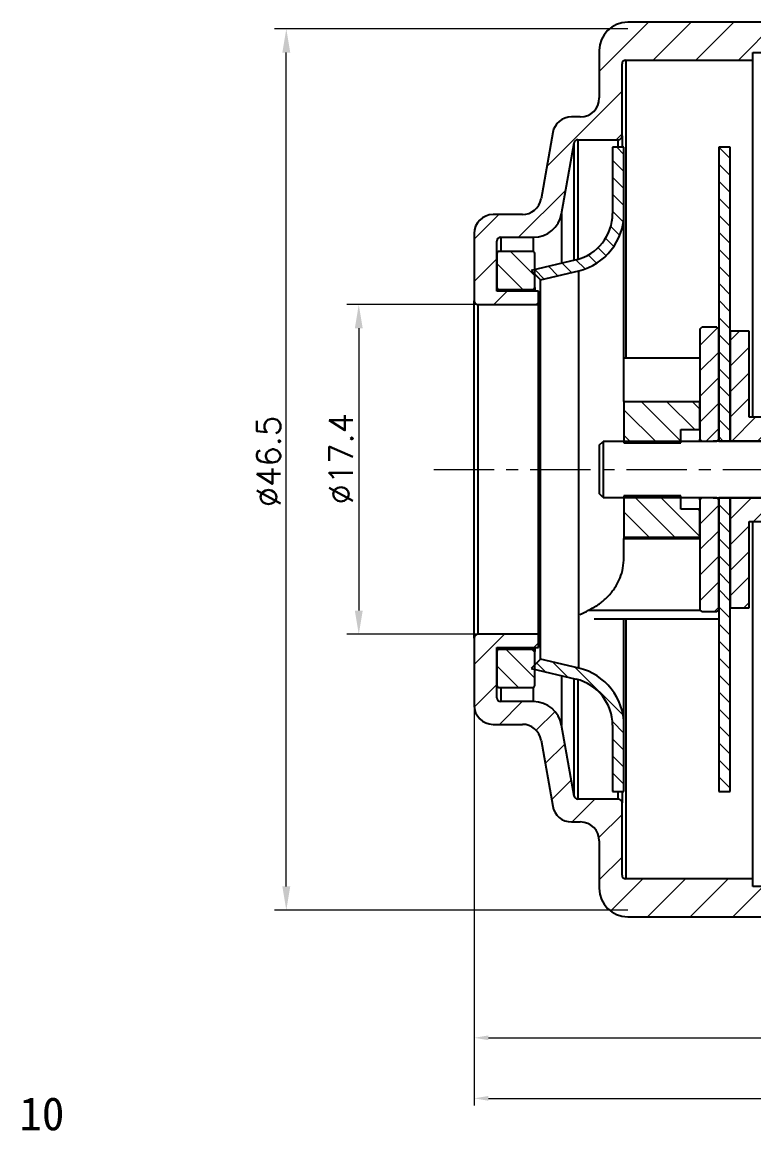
# Model space of a CAD drawing. Header units: millimetres. Extents: x 2517 to 6633, y 792 to 3241.
# Drawn here: x 3159 to 3197.6, y 1621.7 to 1680.2 of the extents above; entities that cross this region are included whole.
import ezdxf

# ---------------------------------------------------------------- set-up
doc = ezdxf.new("R2010")
doc.units = ezdxf.units.MM
doc.linetypes.add('CENTER', pattern=[50.8, 31.75, -6.35, 6.35, -6.35])
for name, color, linetype, lineweight in [('中心线', 1, 'CENTER', 9), ('填充', 3, 'Continuous', 9), ('实线', 7, 'Continuous', 25), ('尺寸标注', 2, 'Continuous', 9)]:
    doc.layers.add(name, color=color, linetype=linetype, lineweight=lineweight)
doc.styles.add('st', font='txt.shx')
doc.styles.get("Standard").update_dxf_attribs({"font": 'simfang.ttf'})
doc.dimstyles.new('st', dxfattribs={"dimscale": 0.5, "dimtxt": 2.5, "dimasz": 2.5, "dimexe": 1.25, "dimexo": 0, "dimtad": 1, "dimtoh": 1, "dimdsep": 46, "dimtxsty": 'st', "dimcen": 0, "dimclrd": 256, "dimclre": 256, "dimclrt": 3, "dimadec": 3, "dimazin": 2, "dimtfac": 1, "dimtmove": 0, "dimatfit": 1, "dimfxl": 1, "dimlwd": -1, "dimlwe": -1, "dimarcsym": 0})
doc.dimstyles.new('st0.3', dxfattribs={"dimscale": 0.3, "dimtxt": 2.5, "dimasz": 2.5, "dimexe": 1.25, "dimexo": 0, "dimtad": 1, "dimtoh": 1, "dimdec": 3, "dimdsep": 46, "dimtxsty": 'st', "dimcen": 0, "dimclrd": 256, "dimclre": 256, "dimclrt": 256, "dimadec": 4, "dimazin": 2, "dimtfac": 1, "dimtdec": 3, "dimtmove": 0, "dimatfit": 1, "dimfxl": 1, "dimlwd": -1, "dimlwe": -1, "dimarcsym": 0})
pattern_1 = [(45, (124.4855, 11.3569), (-1.122532, 1.122532), [])]
pattern_2 = [(135, (124.4855, 11.3569), (-0.6735192, -0.6735192), [])]
pattern_3 = [(45, (124.4855, 11.3569), (-0.6735192, 0.6735192), [])]
pattern_4 = [(135, (124.4855, 11.3569), (-0.44901281, -0.44901281), [])]

# ---------------------------------------------------------------- blocks, each defined once
blk = doc.blocks.new('*D407')
at = {"layer": 'Defpoints', "color": 0, "ltscale": 0.2, "transparency": 16777216}
for p in [(3172.912, 1679.863), (3190.917, 1679.863), (3190.917, 1633.363)]:
    blk.add_point(p, dxfattribs=at)
at = {"layer": '尺寸标注', "ltscale": 0.2, "transparency": 16777216}
for p, q in [((3190.917, 1679.863), (3172.287, 1679.863)), ((3172.912, 1634.613), (3172.912, 1678.613)), ((3190.917, 1633.363), (3172.287, 1633.363))]:
    blk.add_line(p, q, dxfattribs=at)
for points in [[(3172.704, 1678.613), (3173.121, 1678.613), (3172.912, 1679.863)], [(3172.704, 1634.613), (3173.121, 1634.613), (3172.912, 1633.363)]]:
    blk.add_solid(points, dxfattribs=at)
at = {"layer": '尺寸标注', "color": 3, "ltscale": 0.2, "transparency": 16777216, "insert": (3171.975, 1657.032), "char_height": 1.25, "attachment_point": 5, "rotation": 90, "style": 'st'}
blk.add_mtext('%%c46.5', dxfattribs=at)
blk = doc.blocks.new('*D408')
at = {"layer": 'Defpoints', "color": 0, "ltscale": 0.2, "transparency": 16777216}
for p in [(3183.017, 1665.313), (3176.733, 1647.913), (3183.017, 1647.913)]:
    blk.add_point(p, dxfattribs=at)
at = {"layer": '尺寸标注', "ltscale": 0.2, "transparency": 16777216}
for p, q in [((3183.017, 1665.313), (3176.108, 1665.313)), ((3176.733, 1664.063), (3176.733, 1649.163)), ((3183.017, 1647.913), (3176.108, 1647.913))]:
    blk.add_line(p, q, dxfattribs=at)
for points in [[(3176.525, 1664.063), (3176.942, 1664.063), (3176.733, 1665.313)], [(3176.525, 1649.163), (3176.942, 1649.163), (3176.733, 1647.913)]]:
    blk.add_solid(points, dxfattribs=at)
at = {"layer": '尺寸标注', "color": 3, "ltscale": 0.2, "transparency": 16777216, "insert": (3175.796, 1657.178), "char_height": 1.25, "attachment_point": 5, "rotation": 90, "style": 'st'}
blk.add_mtext('%%c17.4', dxfattribs=at)
blk = doc.blocks.new('*D409')
at = {"layer": 'Defpoints', "color": 0, "ltscale": 0.1, "transparency": 16777216}
for p in [(3182.817, 1644.163), (3221.617, 1634.113), (3221.617, 1626.623)]:
    blk.add_point(p, dxfattribs=at)
at = {"layer": '尺寸标注', "ltscale": 0.1, "transparency": 16777216}
for p, q in [((3182.817, 1644.163), (3182.817, 1626.248)), ((3221.617, 1634.113), (3221.617, 1626.248)), ((3183.567, 1626.623), (3220.867, 1626.623))]:
    blk.add_line(p, q, dxfattribs=at)
for points in [[(3183.567, 1626.748), (3183.567, 1626.498), (3182.817, 1626.623)], [(3220.867, 1626.748), (3220.867, 1626.498), (3221.617, 1626.623)]]:
    blk.add_solid(points, dxfattribs=at)
at = {"layer": '尺寸标注', "ltscale": 0.1, "transparency": 16777216, "insert": (3203.593, 1627.186), "char_height": 0.75, "attachment_point": 5, "style": 'st'}
blk.add_mtext('38.8', dxfattribs=at)
blk = doc.blocks.new('*D410')
at = {"layer": 'Defpoints', "color": 0, "ltscale": 0.1, "transparency": 16777216}
for p in [(3182.817, 1644.163), (3235.917, 1642.747), (3235.917, 1623.429)]:
    blk.add_point(p, dxfattribs=at)
at = {"layer": '尺寸标注', "ltscale": 0.1, "transparency": 16777216}
for p, q in [((3182.817, 1644.163), (3182.817, 1623.054)), ((3235.917, 1642.747), (3235.917, 1623.054)), ((3183.567, 1623.429), (3235.167, 1623.429))]:
    blk.add_line(p, q, dxfattribs=at)
for points in [[(3183.567, 1623.554), (3183.567, 1623.304), (3182.817, 1623.429)], [(3235.167, 1623.554), (3235.167, 1623.304), (3235.917, 1623.429)]]:
    blk.add_solid(points, dxfattribs=at)
at = {"layer": '尺寸标注', "ltscale": 0.1, "transparency": 16777216, "insert": (3203.702, 1623.992), "char_height": 0.75, "attachment_point": 5, "style": 'st'}
blk.add_mtext('53.1', dxfattribs=at)

msp = doc.modelspace()

# ---------------------------------------------------------------- hatches: boundary and pattern name
at = {"layer": '填充'}
h = msp.add_hatch(dxfattribs=at)
h.set_pattern_fill('ANSI31', color=256, scale=0.5, style=0)
h.set_pattern_definition(pattern_1)
edge = h.paths.add_edge_path(flags=0)
edge.add_arc((3183.0173, 1665.5133), 0.2, 180, 270)
edge.add_line((3183.0173, 1665.3133), (3186.2173, 1665.3133))
edge.add_line((3186.2173, 1665.3133), (3186.2173, 1666.0133))
edge.add_line((3186.2173, 1666.0133), (3184.0173, 1666.0133))
edge.add_line((3184.0173, 1666.0133), (3184.0173, 1668.6633))
edge.add_arc((3184.2173, 1668.6633), 0.2, 90, 180, ccw=False)
edge.add_line((3184.2173, 1668.8633), (3185.9506, 1668.8633))
edge.add_arc((3185.9506, 1670.3633), 1.5, 270, 350)
edge.add_line((3187.4278, 1670.1028), (3188.0881, 1673.848))
edge.add_arc((3188.2851, 1673.8133), 0.2, 90, 170, ccw=False)
edge.add_line((3188.2851, 1674.0133), (3190.4173, 1674.0133))
edge.add_arc((3190.4173, 1674.2133), 0.2, 270, 360)
edge.add_line((3190.6173, 1674.2133), (3190.6173, 1678.0133))
edge.add_arc((3190.8173, 1678.0133), 0.2, 90, 180, ccw=False)
edge.add_line((3190.8173, 1678.2133), (3197.5173, 1678.2133))
edge.add_line((3197.5173, 1678.2133), (3197.5173, 1678.6133))
edge.add_line((3197.5173, 1678.6133), (3199.1173, 1678.6133))
edge.add_line((3199.1173, 1678.6133), (3199.1173, 1679.4133))
edge.add_line((3199.1173, 1679.4133), (3204.6173, 1679.4133))
edge.add_line((3204.6173, 1679.4133), (3204.6173, 1680.2133))
edge.add_line((3204.6173, 1680.2133), (3190.9173, 1680.2133))
edge.add_arc((3190.9173, 1678.7133), 1.5, 90, 180)
edge.add_line((3189.4173, 1678.7133), (3189.4173, 1676.2133))
edge.add_arc((3188.4173, 1676.2133), 1, 270, 360, ccw=False)
edge.add_line((3188.4173, 1675.2133), (3187.9495, 1675.2133))
edge.add_arc((3187.9495, 1674.2133), 1, 90, 170)
edge.add_line((3186.9647, 1674.387), (3186.348, 1670.8897))
edge.add_arc((3185.3632, 1671.0633), 1, 270, 350, ccw=False)
edge.add_line((3185.3632, 1670.0633), (3183.8173, 1670.0633))
edge.add_arc((3183.8173, 1669.0633), 1, 90, 180)
edge.add_line((3182.8173, 1669.0633), (3182.8173, 1665.5133))
h = msp.add_hatch(dxfattribs=at)
h.set_pattern_fill('ANSI31', color=256, scale=0.2, angle=90, style=0)
h.set_pattern_definition(pattern_4)
edge = h.paths.add_edge_path(flags=0)
edge.add_line((3190.7173, 1670.1133), (3190.7173, 1673.6133))
edge.add_line((3190.7173, 1673.6133), (3190.1173, 1673.6133))
edge.add_line((3190.1173, 1673.6133), (3190.1173, 1670.1133))
edge.add_arc((3187.6173, 1670.1133), 2.5, 283.427664, 360, ccw=False)
edge.add_line((3188.1978, 1667.6817), (3185.8173, 1667.1133))
edge.add_line((3185.8173, 1667.1133), (3186.3153, 1666.6153))
edge.add_line((3186.3153, 1666.6153), (3188.3372, 1667.0981))
edge.add_arc((3187.6173, 1670.1133), 3.1, 283.427664, 360)
h = msp.add_hatch(dxfattribs=at)
h.set_pattern_fill('ANSI31', color=256, scale=0.2, angle=90, style=0)
h.set_pattern_definition(pattern_4)
h.paths.add_polyline_path([(3195.7173, 1673.6133), (3195.7173, 1658.1133), (3196.3173, 1658.1133), (3196.3173, 1673.6133)], flags=0)
h = msp.add_hatch(dxfattribs=at)
h.set_pattern_fill('ANSI31', color=256, scale=0.3, angle=90, style=0)
h.set_pattern_definition([(135, (124.4855, 32.5819), (-0.6735192, -0.6735192), [])])
edge = h.paths.add_edge_path()
edge.add_arc((3184.0048, 1668.1258), 0.1132, 353.659749, 443.659749)
edge.add_line((3184.0173, 1668.2383), (3184.0173, 1666.4383))
edge.add_arc((3182.7362, 1665.8663), 1.403, 10.142414, 24.062987, ccw=False)
edge.add_line((3184.1173, 1666.1133), (3185.9173, 1666.1133))
edge.add_arc((3187.2984, 1665.8663), 1.403, 155.937013, 169.857586, ccw=False)
edge.add_line((3186.0173, 1666.4383), (3186.0173, 1668.0133))
edge.add_arc((3185.9673, 1668.0633), 0.0707, 135.001913, 314.998278, ccw=False)
edge.add_line((3185.9173, 1668.1133), (3184.1173, 1668.1133))
h = msp.add_hatch(dxfattribs=at)
h.set_pattern_fill('ANSI31', color=256, scale=0.3, style=0)
h.set_pattern_definition(pattern_3)
h.paths.add_polyline_path([(3194.7173, 1658.2133), (3194.8173, 1658.1133), (3195.6173, 1658.1133), (3195.7173, 1658.2133), (3195.7173, 1664.0133), (3195.6173, 1664.1133), (3194.8173, 1664.1133), (3194.7173, 1664.0133)], flags=0)
h = msp.add_hatch(dxfattribs=at)
h.set_pattern_fill('ANSI31', color=256, scale=0.3, style=0)
h.set_pattern_definition(pattern_3)
h.paths.add_polyline_path([(3197.3173, 1663.9133), (3196.3173, 1663.9133), (3196.3173, 1658.1133), (3199.1173, 1658.1133), (3199.3173, 1658.3133), (3199.3173, 1659.1633), (3199.1173, 1659.3633), (3197.3173, 1659.3633)], flags=0)
h = msp.add_hatch(dxfattribs=at)
h.set_pattern_fill('ANSI31', color=256, scale=0.3, angle=90, style=0)
h.set_pattern_definition(pattern_2)
h.paths.add_polyline_path([(3190.7173, 1658.0133), (3193.7173, 1658.0133), (3193.7173, 1658.7133), (3194.7173, 1658.7133), (3194.7173, 1660.2011), (3190.7173, 1660.2011)], flags=0)
h = msp.add_hatch(dxfattribs=at)
h.set_pattern_fill('ANSI31', color=256, scale=0.3, angle=90, style=0)
h.set_pattern_definition(pattern_2)
h.paths.add_polyline_path([(3194.7173, 1654.5133), (3193.7173, 1654.5133), (3193.7173, 1655.2133), (3190.7173, 1655.2133), (3190.7173, 1653.0256), (3194.7173, 1653.0256)], flags=0)
h = msp.add_hatch(dxfattribs=at)
h.set_pattern_fill('ANSI31', color=256, scale=0.3, style=0)
h.set_pattern_definition(pattern_3)
h.paths.add_polyline_path([(3194.8173, 1655.1133), (3194.7173, 1655.0133), (3194.7173, 1649.2133), (3194.8173, 1649.1133), (3195.6173, 1649.1133), (3195.7173, 1649.2133), (3195.7173, 1655.0133), (3195.6173, 1655.1133)], flags=0)
h = msp.add_hatch(dxfattribs=at)
h.set_pattern_fill('ANSI31', color=256, scale=0.2, angle=90, style=0)
h.set_pattern_definition(pattern_4)
h.paths.add_polyline_path([(3196.3173, 1639.6133), (3196.3173, 1655.1133), (3195.7173, 1655.1133), (3195.7173, 1639.6133)], flags=0)
h = msp.add_hatch(dxfattribs=at)
h.set_pattern_fill('ANSI31', color=256, scale=0.3, style=0)
h.set_pattern_definition(pattern_3)
h.paths.add_polyline_path([(3199.1173, 1655.1133), (3196.3173, 1655.1133), (3196.3173, 1649.3133), (3197.3173, 1649.3133), (3197.3173, 1653.8633), (3199.1173, 1653.8633), (3199.3173, 1654.0633), (3199.3173, 1654.9133)], flags=0)
h = msp.add_hatch(dxfattribs=at)
h.set_pattern_fill('ANSI31', color=256, scale=0.5, style=0)
h.set_pattern_definition(pattern_1)
edge = h.paths.add_edge_path(flags=0)
edge.add_arc((3190.9173, 1634.5133), 1.5, 180, 270)
edge.add_line((3190.9173, 1633.0133), (3204.6173, 1633.0133))
edge.add_line((3204.6173, 1633.0133), (3204.6173, 1634.6133))
edge.add_line((3204.6173, 1634.6133), (3197.5173, 1634.6133))
edge.add_line((3197.5173, 1634.6133), (3197.5173, 1635.0133))
edge.add_line((3197.5173, 1635.0133), (3190.8173, 1635.0133))
edge.add_arc((3190.8173, 1635.2133), 0.2, 180, 270, ccw=False)
edge.add_line((3190.6173, 1635.2133), (3190.6173, 1639.0133))
edge.add_arc((3190.4173, 1639.0133), 0.2, 360, 450)
edge.add_line((3190.4173, 1639.2133), (3188.2851, 1639.2133))
edge.add_arc((3188.2851, 1639.4133), 0.2, 190, 270, ccw=False)
edge.add_line((3188.0881, 1639.3786), (3187.4278, 1643.1238))
edge.add_arc((3185.9506, 1642.8633), 1.5, 370, 450)
edge.add_line((3185.9506, 1644.3633), (3184.2173, 1644.3633))
edge.add_arc((3184.2173, 1644.5633), 0.2, 180, 270, ccw=False)
edge.add_line((3184.0173, 1644.5633), (3184.0173, 1647.2133))
edge.add_line((3184.0173, 1647.2133), (3186.2173, 1647.2133))
edge.add_line((3186.2173, 1647.2133), (3186.2173, 1647.9133))
edge.add_line((3186.2173, 1647.9133), (3183.0173, 1647.9133))
edge.add_arc((3183.0173, 1647.7133), 0.2, 90, 180)
edge.add_line((3182.8173, 1647.7133), (3182.8173, 1644.1633))
edge.add_arc((3183.8173, 1644.1633), 1, 180, 270)
edge.add_line((3183.8173, 1643.1633), (3185.3632, 1643.1633))
edge.add_arc((3185.3632, 1642.1633), 1, 370, 450, ccw=False)
edge.add_line((3186.348, 1642.337), (3186.9647, 1638.8397))
edge.add_arc((3187.9495, 1639.0133), 1, 190, 270)
edge.add_line((3187.9495, 1638.0133), (3188.4173, 1638.0133))
edge.add_arc((3188.4173, 1637.0133), 1, 360, 450, ccw=False)
edge.add_line((3189.4173, 1637.0133), (3189.4173, 1634.5133))
h = msp.add_hatch(dxfattribs=at)
h.set_pattern_fill('ANSI31', color=256, scale=0.3, angle=90, style=0)
h.set_pattern_definition(pattern_2)
edge = h.paths.add_edge_path(flags=0)
edge.add_arc((3184.1173, 1647.0133), 0.1, 90, 180)
edge.add_line((3184.0173, 1647.0133), (3184.0173, 1645.2133))
edge.add_arc((3184.1173, 1645.2133), 0.1, 180, 270)
edge.add_line((3184.1173, 1645.1133), (3185.9173, 1645.1133))
edge.add_arc((3185.9173, 1645.2133), 0.1, 270, 360)
edge.add_line((3186.0173, 1645.2133), (3186.0173, 1647.0133))
edge.add_arc((3185.9173, 1647.0133), 0.1, 360, 450)
edge.add_line((3185.9173, 1647.1133), (3184.1173, 1647.1133))
h = msp.add_hatch(dxfattribs=at)
h.set_pattern_fill('ANSI31', color=256, scale=0.2, angle=90, style=0)
h.set_pattern_definition(pattern_4)
edge = h.paths.add_edge_path(flags=0)
edge.add_line((3190.1173, 1643.1133), (3190.1173, 1639.6133))
edge.add_line((3190.1173, 1639.6133), (3190.7173, 1639.6133))
edge.add_line((3190.7173, 1639.6133), (3190.7173, 1643.1133))
edge.add_arc((3187.6173, 1643.1133), 3.1, 360, 436.572336)
edge.add_line((3188.3372, 1646.1286), (3186.3153, 1646.6113))
edge.add_line((3186.3153, 1646.6113), (3185.8173, 1646.1133))
edge.add_line((3185.8173, 1646.1133), (3188.1978, 1645.545))
edge.add_arc((3187.6173, 1643.1133), 2.5, 360, 436.572336, ccw=False)

# ---------------------------------------------------------------- linework, layer by layer
at = {"layer": '中心线', "ltscale": 0.1}
msp.add_line((3180.6921, 1656.6133), (3238.0802, 1656.6133), dxfattribs=at)
at = {"layer": '实线'}
for p, q in [((3204.6173, 1680.2133), (3190.9173, 1680.2133)), ((3189.4173, 1678.7133), (3189.4173, 1676.2133)), ((3197.5173, 1678.6133), (3199.1173, 1678.6133)), ((3197.5173, 1678.2133), (3197.5173, 1678.6133)), ((3190.6173, 1674.2133), (3190.6173, 1678.0133)), ((3190.8173, 1678.2133), (3197.5173, 1678.2133)), ((3190.8173, 1678.2133), (3190.8173, 1662.5074)), ((3197.5173, 1659.3633), (3197.5173, 1678.2133)), ((3188.4173, 1675.2133), (3187.9495, 1675.2133)), ((3186.9647, 1674.387), (3186.348, 1670.8897)), ((3187.4278, 1670.1028), (3188.0881, 1673.848)), ((3188.0881, 1667.6555), (3188.0881, 1673.848)), ((3188.2851, 1674.0133), (3190.4173, 1674.0133)), ((3188.2851, 1674.0133), (3188.2851, 1667.7042)), ((3190.4173, 1673.6133), (3190.4173, 1674.0133)), ((3190.6173, 1674.2133), (3190.6173, 1673.6133)), ((3190.7173, 1673.6133), (3190.1173, 1673.6133)), ((3190.1173, 1673.6133), (3190.1173, 1670.1133)), ((3190.7173, 1670.1133), (3190.7173, 1673.6133)), ((3196.3173, 1673.6133), (3195.7173, 1673.6133)), ((3195.7173, 1673.6133), (3195.7173, 1658.1133)), ((3196.3173, 1658.1133), (3196.3173, 1673.6133)), ((3185.3632, 1670.0633), (3183.8173, 1670.0633)), ((3187.4278, 1670.1028), (3187.4278, 1667.4978)), ((3190.7173, 1660.2011), (3190.7173, 1670.1133)), ((3182.8173, 1669.0633), (3182.8173, 1665.5133)), ((3184.0173, 1666.0133), (3184.0173, 1668.6633)), ((3184.2173, 1668.8633), (3185.9506, 1668.8633)), ((3184.2173, 1668.8633), (3184.2173, 1668.1133)), ((3185.9506, 1668.1076), (3185.9506, 1668.8633)), ((3184.0173, 1668.0133), (3184.0173, 1666.2133)), ((3185.9173, 1668.1133), (3184.1173, 1668.1133)), ((3186.0173, 1666.2133), (3186.0173, 1668.0133)), ((3188.1978, 1667.6817), (3185.8173, 1667.1133)), ((3185.8173, 1667.1133), (3186.3153, 1666.6153)), ((3186.3153, 1666.6153), (3188.3372, 1667.0981)), ((3188.3372, 1646.1286), (3188.3372, 1667.0981)), ((3184.1173, 1666.1133), (3185.9173, 1666.1133)), ((3184.1173, 1666.1133), (3184.1173, 1666.0133)), ((3185.9173, 1666.0133), (3185.9173, 1666.1133)), ((3186.0173, 1666.2133), (3186.0173, 1666.0133)), ((3186.3153, 1646.6113), (3186.3153, 1666.6153)), ((3182.8173, 1647.7133), (3182.8173, 1665.5133)), ((3186.2173, 1666.0133), (3184.0173, 1666.0133)), ((3186.2173, 1665.3133), (3186.2173, 1666.0133)), ((3183.0173, 1665.3133), (3183.0173, 1647.9133)), ((3183.0173, 1665.3133), (3186.2173, 1665.3133)), ((3186.2173, 1647.9133), (3186.2173, 1665.3133)), ((3194.7173, 1664.0133), (3194.8173, 1664.1133)), ((3194.7173, 1664.0133), (3194.7173, 1658.2133)), ((3195.6173, 1664.1133), (3194.8173, 1664.1133)), ((3195.6173, 1664.1133), (3195.7173, 1664.0133)), ((3195.7173, 1658.2133), (3195.7173, 1664.0133)), ((3197.3173, 1663.9133), (3196.3173, 1663.9133)), ((3196.3173, 1663.9133), (3196.3173, 1658.1133)), ((3197.3173, 1659.3633), (3197.3173, 1663.9133)), ((3190.7173, 1662.5074), (3194.7173, 1662.5074)), ((3190.7173, 1660.2388), (3190.7173, 1662.5074)), ((3190.7173, 1660.2011), (3194.7173, 1660.2011)), ((3190.7173, 1660.2011), (3190.7173, 1658.0133)), ((3194.7173, 1658.7133), (3194.7173, 1660.2011)), ((3199.1173, 1659.3633), (3197.3173, 1659.3633)), ((3193.7173, 1658.7133), (3194.7173, 1658.7133)), ((3193.7173, 1658.0133), (3193.7173, 1658.7133)), ((3189.4173, 1657.8883), (3189.6173, 1658.0883)), ((3189.4173, 1657.8883), (3189.4173, 1655.3383)), ((3195.4173, 1658.0883), (3189.6173, 1658.0883)), ((3190.7173, 1658.0133), (3193.7173, 1658.0133)), ((3194.8173, 1658.1133), (3194.7173, 1658.2133)), ((3194.7173, 1658.0883), (3194.7173, 1658.2133)), ((3194.8173, 1658.1133), (3195.6173, 1658.1133)), ((3194.8173, 1658.1133), (3194.8173, 1658.0883)), ((3195.4173, 1658.1133), (3195.4173, 1658.0883)), ((3203.3173, 1658.1133), (3195.4173, 1658.1133)), ((3195.7173, 1658.2133), (3195.6173, 1658.1133)), ((3195.7173, 1658.1133), (3196.3173, 1658.1133)), ((3196.3173, 1658.1133), (3199.1173, 1658.1133)), ((3189.6173, 1655.1383), (3189.4173, 1655.3383)), ((3189.6173, 1655.1383), (3195.4173, 1655.1383)), ((3193.7173, 1655.2133), (3190.7173, 1655.2133)), ((3190.7173, 1655.2133), (3190.7173, 1653.0256)), ((3193.7173, 1654.5133), (3193.7173, 1655.2133)), ((3194.7173, 1655.0133), (3194.7173, 1655.1383)), ((3194.7173, 1655.0133), (3194.8173, 1655.1133)), ((3194.7173, 1655.0133), (3194.7173, 1649.2133)), ((3194.8173, 1655.1383), (3194.8173, 1655.1133)), ((3195.6173, 1655.1133), (3194.8173, 1655.1133)), ((3195.4173, 1655.1383), (3195.4173, 1655.1133)), ((3195.4173, 1655.1133), (3203.3173, 1655.1133)), ((3195.6173, 1655.1133), (3195.7173, 1655.0133)), ((3196.3173, 1655.1133), (3195.7173, 1655.1133)), ((3195.7173, 1655.1133), (3195.7173, 1639.6133)), ((3195.7173, 1649.2133), (3195.7173, 1655.0133)), ((3196.3173, 1639.6133), (3196.3173, 1655.1133)), ((3199.1173, 1655.1133), (3196.3173, 1655.1133)), ((3196.3173, 1655.1133), (3196.3173, 1649.3133)), ((3194.7173, 1654.5133), (3193.7173, 1654.5133)), ((3194.7173, 1653.0256), (3194.7173, 1654.5133)), ((3197.3173, 1653.8633), (3199.1173, 1653.8633)), ((3197.3173, 1649.3133), (3197.3173, 1653.8633)), ((3197.5173, 1635.0133), (3197.5173, 1653.8633)), ((3194.7173, 1653.0256), (3190.7173, 1653.0256)), ((3190.7173, 1653.0256), (3190.7173, 1652.9656)), ((3190.7173, 1651.8802), (3190.7173, 1652.9656)), ((3190.7173, 1652.9656), (3194.7173, 1652.9656)), ((3190.7173, 1651.9603), (3190.7173, 1652.9279)), ((3188.851, 1649.1881), (3194.7426, 1649.1881)), ((3194.8173, 1649.1133), (3194.7173, 1649.2133)), ((3194.8173, 1649.1133), (3195.6173, 1649.1133)), ((3195.7173, 1649.2133), (3195.6173, 1649.1133)), ((3195.692, 1649.1881), (3195.7173, 1649.1881)), ((3196.3173, 1649.3133), (3197.3173, 1649.3133)), ((3189.1503, 1648.7355), (3195.7173, 1648.7355)), ((3190.7173, 1643.1133), (3190.7173, 1648.7355)), ((3190.8173, 1648.7355), (3190.8173, 1635.0133)), ((3186.2173, 1647.9133), (3183.0173, 1647.9133)), ((3186.2173, 1647.2133), (3186.2173, 1647.9133)), ((3182.8173, 1647.7133), (3182.8173, 1644.1633)), ((3184.0173, 1647.2133), (3186.2173, 1647.2133)), ((3184.0173, 1644.5633), (3184.0173, 1647.2133)), ((3184.0173, 1647.0133), (3184.0173, 1645.2133)), ((3184.1173, 1647.2133), (3184.1173, 1647.1133)), ((3185.9173, 1647.1133), (3184.1173, 1647.1133)), ((3185.9173, 1647.1133), (3185.9173, 1647.2133)), ((3186.0173, 1647.2133), (3186.0173, 1647.0133)), ((3186.0173, 1645.2133), (3186.0173, 1647.0133)), ((3186.3153, 1646.6113), (3185.8173, 1646.1133)), ((3188.3372, 1646.1286), (3186.3153, 1646.6113)), ((3185.8173, 1646.1133), (3188.1978, 1645.545)), ((3187.4278, 1645.7288), (3187.4278, 1643.1238)), ((3188.0881, 1639.3786), (3188.0881, 1645.5712)), ((3184.1173, 1645.1133), (3185.9173, 1645.1133)), ((3184.2173, 1645.1133), (3184.2173, 1644.3633)), ((3185.9506, 1644.3633), (3185.9506, 1645.119)), ((3188.2851, 1645.5225), (3188.2851, 1639.2133)), ((3185.9506, 1644.3633), (3184.2173, 1644.3633)), ((3183.8173, 1643.1633), (3185.3632, 1643.1633)), ((3188.0881, 1639.3786), (3187.4278, 1643.1238)), ((3190.1173, 1643.1133), (3190.1173, 1639.6133)), ((3190.7173, 1639.6133), (3190.7173, 1643.1133)), ((3186.348, 1642.337), (3186.9647, 1638.8397)), ((3190.4173, 1639.2133), (3188.2851, 1639.2133)), ((3190.1173, 1639.6133), (3190.7173, 1639.6133)), ((3190.4173, 1639.2133), (3190.4173, 1639.6133)), ((3190.6173, 1639.6133), (3190.6173, 1639.0133)), ((3195.7173, 1639.6133), (3196.3173, 1639.6133)), ((3190.6173, 1635.2133), (3190.6173, 1639.0133)), ((3187.9495, 1638.0133), (3188.4173, 1638.0133)), ((3189.4173, 1637.0133), (3189.4173, 1634.5133)), ((3197.5173, 1635.0133), (3190.8173, 1635.0133)), ((3197.5173, 1634.6133), (3197.5173, 1635.0133)), ((3204.6173, 1634.6133), (3197.5173, 1634.6133)), ((3190.9173, 1633.0133), (3204.6173, 1633.0133))]:
    msp.add_line(p, q, dxfattribs=at)
at = {"layer": '实线', "ltscale": 0.1}
msp.add_line((3189.6173, 1658.0883), (3189.6173, 1655.1383), dxfattribs=at)
at = {"layer": '实线'}
for centre, radius, start, end in [((3190.9173, 1678.7133), 1.5, 90, 180), ((3190.8173, 1678.0133), 0.2, 90, 180), ((3188.4173, 1676.2133), 1, 270, 0), ((3187.9495, 1674.2133), 1, 90, 170), ((3188.2851, 1673.8133), 0.2, 90, 170), ((3190.4173, 1674.2133), 0.2, 270, 0), ((3185.3632, 1671.0633), 1, 270, 350), ((3183.8173, 1669.0633), 1, 90, 180), ((3185.9506, 1670.3633), 1.5, 270, 350), ((3187.6173, 1670.1133), 2.5, 283.427664, 0), ((3187.6173, 1670.1133), 3.1, 283.427664, 0), ((3184.2173, 1668.6633), 0.2, 90, 180), ((3184.1173, 1668.0133), 0.1, 90, 180), ((3185.9173, 1668.0133), 0.1, 0, 90), ((3184.1173, 1666.2133), 0.1, 180, 270), ((3185.9173, 1666.2133), 0.1, 270, 0), ((3183.0173, 1665.5133), 0.2, 180, 270), ((3183.0173, 1647.7133), 0.2, 90, 180), ((3184.1173, 1647.0133), 0.1, 90, 180), ((3185.9173, 1647.0133), 0.1, 0, 90), ((3187.6173, 1643.1133), 3.1, 0, 76.572336), ((3184.1173, 1645.2133), 0.1, 180, 270), ((3185.9173, 1645.2133), 0.1, 270, 0), ((3187.6173, 1643.1133), 2.5, 0, 76.572336), ((3184.2173, 1644.5633), 0.2, 180, 270), ((3183.8173, 1644.1633), 1, 180, 270), ((3185.9506, 1642.8633), 1.5, 10, 90), ((3185.3632, 1642.1633), 1, 10, 90), ((3188.2851, 1639.4133), 0.2, 190, 270), ((3190.4173, 1639.0133), 0.2, 0, 90), ((3187.9495, 1639.0133), 1, 190, 270), ((3188.4173, 1637.0133), 1, 0, 90), ((3190.8173, 1635.2133), 0.2, 180, 270), ((3190.9173, 1634.5133), 1.5, 180, 270)]:
    msp.add_arc(centre, radius, start, end, dxfattribs=at)
msp.add_ellipse((3187.2173, 1652.6501), major_axis=(0, 3.9147), ratio=0.8940731, start_param=3.4863238, end_param=3.6272174, dxfattribs=at)
msp.add_open_spline([(3188.851, 1649.1881), (3189.0266, 1649.2812), (3189.3837, 1649.4706), (3189.8432, 1649.8587), (3190.2388, 1650.3293), (3190.517, 1650.8597), (3190.6857, 1651.4051), (3190.7067, 1651.7741), (3190.7173, 1651.9603)], degree=3, knots=[0, 0, 0, 0, 0.1455589, 0.2960141, 0.4800977, 0.6694566, 0.8331918, 1, 1, 1, 1], dxfattribs=at)

# ---------------------------------------------------------------- texts
at = {"layer": '实线', "insert": (3158.8276, 1622.6045), "char_height": 1.75, "width": 10.793376, "attachment_point": 5}
msp.add_mtext('  10', dxfattribs=at)

# ---------------------------------------------------------------- dimensions: what is measured, and where the dimension line sits
at = {"layer": '尺寸标注', "ltscale": 0.2}
dim = msp.add_linear_dim(base=(3172.9124, 1679.8633), p1=(3190.9173, 1633.3633), p2=(3190.9173, 1679.8633), angle=90, text='%%c<>', dimstyle='st', override={"dimtol": 0, "dimlim": 0, "dimtp": 0.1, "dimtm": 0.1, "dimtfac": 0.71, "dimtdec": 3, "dimtolj": 0, "dimtzin": 8}, dxfattribs=at)
dim.commit()
dim.dimension.update_dxf_attribs({"geometry": '*D407', "text_midpoint": (3172.9124, 1657.0316), "dimtype": 160})
dim = msp.add_linear_dim(base=(3176.7334, 1647.9133), p1=(3183.0173, 1665.3133), p2=(3183.0173, 1647.9133), angle=90, text='%%c<>', dimstyle='st', dxfattribs=at)
dim.commit()
dim.dimension.update_dxf_attribs({"geometry": '*D408', "text_midpoint": (3176.7334, 1657.1784), "dimtype": 160})
at = {"layer": '尺寸标注', "ltscale": 0.1}
for base, p2, picture, middle in [((3221.6173, 1626.623), (3221.6173, 1634.1133), '*D409', (3203.5933, 1626.623)), ((3235.9173, 1623.4292), (3235.9173, 1642.7466), '*D410', (3203.7015, 1623.4292))]:
    dim = msp.add_linear_dim(base=base, p1=(3182.8173, 1644.1633), p2=p2, dimstyle='st0.3', dxfattribs=at)
    dim.commit()
    dim.dimension.update_dxf_attribs({"geometry": picture, "text_midpoint": middle, "dimtype": 160})

doc.saveas('drawing.dxf')
